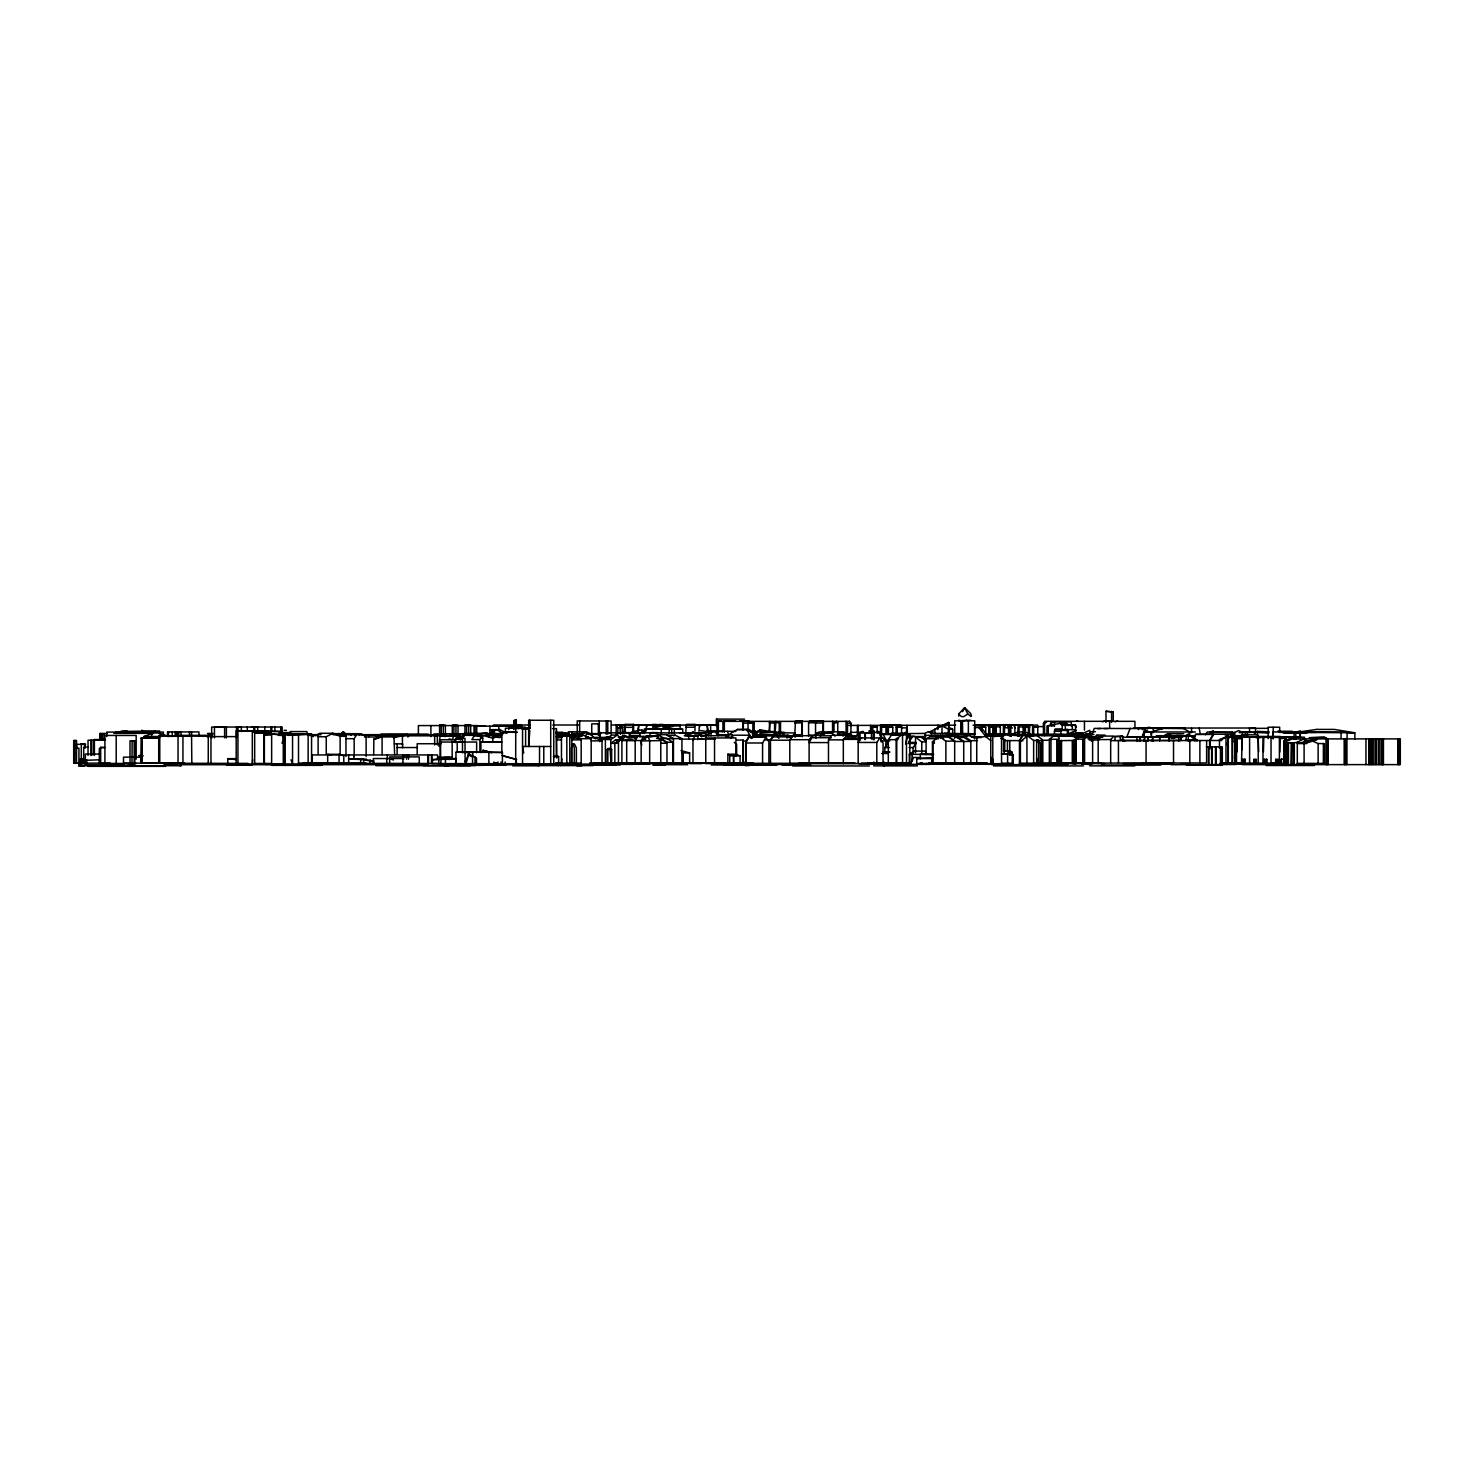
<?xml version="1.0" encoding="UTF-8"?>
<svg xmlns="http://www.w3.org/2000/svg" width="1474" height="1474" viewBox="0 0 1474 1474"><rect width="100%" height="100%" fill="white"/><g stroke="black" fill="none" stroke-linecap="round" stroke-linejoin="round"><path stroke-width="1.5" d="M921.969 762.924L921.95 764.398L921.95 762.813M960.808 725.208L960.864 720.804L961.011 734.015M702.435 732.762L704.535 732.762M880.512 726.608L885.948 727.124L880.512 726.608L880.512 733.481M871.705 726.608L877.141 727.087L871.705 726.608L871.705 731.196M237.885 731.399L238.069 727.032M529.792 730.496L528.669 746.489L528.669 720.252L553.763 720.252L553.763 763.808M991.228 757.415L990.768 763.679L990.768 735.158M1036.977 758.557L1036.646 763.09L1036.646 739.985L1038.304 739.985L1040.404 743.154L1040.404 763.09M993.126 759.257L992.757 763.679L992.831 726.737L988.778 726.737L988.778 735.729M252.699 759.681L252.312 764.011L252.312 731.251L258.226 733.039L271.4 733.094L254.67 732.467L254.67 764.011M974.922 738.142L968.639 735.397L964.088 736.374L970.832 740.667L977.428 740.667M599.936 736.337L600.36 732.394M407.985 737.074L408.243 734.844L408.703 736.079M1285.512 742.067L1285.457 736.926L1300.252 737.387M562.036 758.963L561.465 763.145L561.465 735.821C574.012 734.384 596.859 737.516 568.245 735.305L566.827 735.692L566.827 763.145M873.253 739.727L874.156 733.149M891.659 726.995L892.747 727.235L887.311 726.995L887.311 733.794M1163.76 728.101L1151.452 731.97L1151.452 735.802L1150.899 732.154L1144.358 732.117L1143.806 735.802L1143.806 731.97L1147.583 730.072M1168.882 740.538L1169.287 737.921L1169.287 741.201M752.514 734.826L753.085 731.196L755.443 731.288L757.323 734.863M912.351 760.989L912.959 757.452L919.518 757.525M1076.517 734.66L1076.812 733.02L1082.413 733.002L1083.372 734.66M1173.12 737.921L1179.384 737.332M1139.328 741.201L1139.973 737.829L1139.973 741.201M1143.99 741.201L1144.635 737.829L1144.635 741.201M1152.097 741.09L1152.705 737.848L1152.705 741.201M1147.362 741.072L1147.97 737.829L1147.97 741.201M1159.227 740.501L1159.725 737.884L1159.725 741.201M947.911 733.776L948.814 729.354L941.997 725.927L941.997 732.799M452.831 738.621L453.421 735.802L457.714 735.544L459.059 739.708M905.589 744.02L906.492 739.653L909.827 734.715L891.733 734.678L888.306 739.653L888.306 763.698M634.833 737.755L635.22 735.968L638.924 735.968M1041.326 744.425L1042.358 740.261L1047.996 740.261M1173.12 738.363L1173.415 737.203L1178.85 736.503M1226.829 744.665L1228.321 739.856M1092.547 739.985L1093.321 738.437L1098.609 738.419L1098.185 739.985L1089.175 739.985M624.239 733.941L625.087 724.379L633.58 724.379L633.58 731.122M632.751 731.749L633.58 724.379M685.631 733.868L686.46 724.379L694.973 724.379L694.973 731.122M694.973 724.379L694.143 727.235L685.631 727.235M78.712 764.545L80.425 758.815L83.355 758.815L84.479 766.148L78.712 766.148L78.712 764.545L81.641 764.564L83.355 758.815M906.197 734.347L906.971 725.374L906.971 731.915M1054.444 731.233L1055.126 729.04L1061.649 729.04L1060.911 731.307L1054.444 731.233L1054.444 735.802M1248.699 736.963L1235.47 737.037M981.518 726.221L981.887 725.079L987.764 725.079L988.98 726.221M572.889 743.762L571.451 747.926L571.451 762.869L576.371 762.869L576.371 747.926L574.436 743.946L572.889 743.762L574.326 747.926L574.326 762.869M1090.465 738.64L1094.261 728.396L1145.519 728.598M288.959 735.508L290.433 731.583L306.85 731.583L307.826 735.268M465.121 761.505L468.898 753.969L476.507 757.986L476.507 763.661M1130.171 728.248L1126.781 737.24L1141.945 737.258L1145.335 728.248M718.87 734.365L715.609 731.62L712.79 731.62L705.567 735.747L728.58 735.747L727.695 731.417M1032.003 734.936L1021.242 734.844L1030.989 734.973M281.995 743.228L283.487 739.358L282.805 732.965L285.201 739.358L283.616 743.375M468.898 753.969L465.968 763.661M801.488 736.374L802.28 720.915L795.481 720.915L794.707 736.374M742.564 729.741L743.32 721.118L743.32 729.98M476.931 733.481L473.817 734.715L478.35 734.568L477.558 736.281M368.666 736.871L369.384 735.102M1142.847 735.802L1144.358 732.117M748.534 723.034L749.326 721.118L739.727 721.026M528.061 728.524L522.036 728.764L522.036 726.129L518.645 724.803L518.074 728.746M1241.882 749.842L1242.324 736.889L1228.321 737L1228.321 763.145M1286.728 737.037L1237.312 736.889L1236.944 752.053M1061.649 730.385L1067.176 729.427L1068.374 730.385L1060.911 730.385L1060.911 735.858M528.061 728.653L525.002 727.253L524.339 728.764M515.255 726.442L514.371 728.451L514.371 720.528L516.305 720.067L516.305 728.451M912.959 757.452L910.6 764.398M460.754 739.598L463.518 733.647L486.991 733.186L488.668 736.724M923.848 739.487L925.746 735.305L942.605 735.305M611.655 763.016L611.655 749.437L610.033 748.331L607.841 749.437L607.841 763.016M1299.515 738.05L1300.086 732.117L1294.098 733.131L1294.098 737.534M680.14 729.262L680.14 724.803L653.203 724.729L652.521 726.203L659.247 726.203L659.947 724.729L659.247 726M769.023 731.896L769.778 721.339L769.778 732.357M258.447 726.811L251.335 727.032M1089.102 735.305L1090.815 731.712L1095.385 731.712M1256.272 737.921L1257.746 734.844L1241.421 734.844L1241.956 738.529M775.103 734.126L775.877 721.339M822.381 734.218L823.432 720.897L809.723 720.915L808.581 722.757L808.581 736.281M908.721 742.454L911.632 736.539L925.672 736.539M730.993 738.492L732.652 735.213L749.308 735.213L751.132 738.437M962.596 711.629L964.678 707.667L967.81 714.024L970.887 716.327A4.293 1.142 50.6 0 0 971.403 716.253L970.758 713.619L964.678 707.667L958.653 714.024L958.763 716.106M742.712 763.329L743.136 740.059L736.65 740.059M746.194 763.329L746.194 741.238L749.308 735.213M749.124 763.219L750.671 763.127M1192.89 739.045L1195.875 734.347L1231.453 734.163L1233.867 737.553M1242.674 763.145L1242.674 759.331L1245.033 759.331L1242.987 763.145L1242.987 759.331M912.332 754.375L914.101 751.095L925.193 751.077L926.556 754.375L909.329 754.375L909.329 764.398M1213.802 734.347L1209.914 740.593L1209.914 748.995M454.6 741.33L456.387 738.106M1229.353 737.958L1231.453 734.163M1213.084 734.163L1209.583 740.501L1209.583 747.373M665.99 726L666.672 724.766L665.99 726.203L672.715 726.203L673.397 724.766L672.715 725.927L679.44 725.927L680.14 724.803M913.106 753.822L913.106 747.558L916.109 743.486L908.113 743.486M1295.075 733.131L1295.646 732.117M815.546 736.447L815.546 722.757L816.596 720.915L815.546 723.015L822.381 723.015M1050.262 724.195L1051.588 721.855L1071.303 721.799L1071.303 726.258M644.801 739.045L646.533 736.06L657.22 736.097M757.802 736.263L746.47 729.427L737.369 729.538L749.455 729.612L754.78 734.328M762.574 763.292L762.574 742.988L765.946 737.24L768.894 741.883L768.894 763.292L727.069 763.329M1291.721 736.926L1280.243 737.037L1279.856 752.053M884.824 751.722L884.824 747.539L887.459 743.08M745.66 763.292L745.66 742.988L749.087 737.24L765.946 737.24M1019.455 764.656L1019.455 740.593L1022.532 735.618L1039.907 735.618M1075.836 734.66L1076.812 733.02M482.348 735.581L474.296 735.581L471.883 739.598L479.879 739.635L482.698 735.673L482.698 741.754L480.911 742.067L480.911 752.624M655.248 736.429L654.511 736.429M1115.044 721.799L1117.697 720.878M354.165 756.475L354.165 738.732L356.929 734.199L361.812 734.181L366.123 736.466L366.123 756.475M1011.035 736.503C1011.238 730.422 1035.098 730.404 1025.757 736.429M1264.121 763.163L1264.121 759.35L1266.792 759.35L1264.434 763.163L1264.434 759.35M1205.4 734.789L1207.132 732.007L1232.264 732.246L1234.788 736.152L1232.927 736.171L1232.264 732.246M770.478 764.416L770.478 739.911L773.776 735.637L753.84 735.544L752.035 738.382M635.183 763.016L635.183 740.538L637.837 736.355L643.843 736.355L645.667 739.414M641.153 762.979L641.153 740.574L643.843 736.355M954.36 738.529L956.534 735.25L958.561 737.995M1001.491 738.345L1004.752 740.593L1019.455 740.593L1022.569 735.931L1005.747 734.844L998.211 736.097M876.809 763.679L876.809 742.454L879.941 737.921L883.055 743.043L883.055 763.679M861.35 737.921L858.163 742.454L876.809 742.454M1102.441 721.781L1104.837 720.989M731.638 720.804L724.342 720.712L722.923 722.684L722.923 731.657M854.441 736.613L859.968 733.499L859.968 739.985M908.721 742.085L911.982 737.571L907.984 737.571M828.48 763.624L828.48 739.856L831.815 735.231L846.795 735.231L848.987 739.027M1043.445 723.255L1046.429 722.057L1043.445 723.255L1043.445 734.255M792.238 736.853L795.131 732.947L773.187 732.707M846.795 735.231L843.331 739.893L828.48 739.856M458.432 736.889L460.717 733.812M1076.481 721.357L1077.623 720.583M1195.009 740.243L1193.995 740.538L1196.98 740.74M910.95 763.587L789.806 763.624L789.806 739.708L792.883 735.692L812.174 735.692L809.115 739.69L809.115 763.624M1258.667 751.666L1258.206 737.866L1263.826 736.816L1263.439 751.666M565.776 736.189L562.239 732.302L558.628 736.853L558.628 734.236L556.03 733.278M1028.686 725.613L1030.473 725.613L1026.641 725.171M896.137 763.698L896.137 739.119L902.549 734.31L906.492 734.328L906.492 763.698M721.523 721.007L718.391 721.007L716.935 722.721L716.99 731.767M151.527 735.305L153.665 732.928L158.86 732.947L168.644 736.503L168.497 731.933M1291.169 764.932L1291.5 742.914L1288.442 742.749L1286.047 742.896L1286.047 764.932M847.863 735.526L850.83 732.338L863.967 732.338M1110.677 762.998L1110.677 739.561L1113.92 736.079L1101.483 736.079L1098.185 739.561L1098.185 763.643M460.459 739.893L464.771 735.323L478.35 735.323M618.454 763.035L618.454 740.059L622.544 735.931L635.497 737.737M618.454 740.059L621.899 739.837L625.805 735.931M967.81 714.024L964.014 716.475A4.182 3.188 -22.2 0 1 961.343 716.493L958.653 714.024M104.525 747.355L100.674 747.355L99.311 748.681L99.311 763.108M1056.987 763.735L1056.987 740.667L1059.732 740.482L1059.732 763.735M518.645 724.803L517.153 726.129L522.036 726.129M1056.987 740.667L1058.774 739.211L1049.341 739.358L1049.341 763.735M742.564 723.034L752.882 723.255L754.172 722.113L754.172 731.27M1059.53 763.735L1059.732 740.482M607.067 763.016L607.067 749.437L608.338 748.35M344.087 732.099L341.176 734.568L346.114 733.849L342.797 732.099L340.033 734.457M578.195 736.521L582.47 732.891L588.495 732.891L595.607 738.935M585.104 735.784L588.495 732.891M1166.616 728.285L1169.195 728.285M932.434 763.495L932.434 741.827L939.085 736.318L956.976 736.484L963.72 741.533L954.673 741.459L948.022 736.484M932.968 763.495L932.968 743.08L934.35 741.938L932.434 741.827M1060.911 730.385L1062.054 729.446M1072.28 763.735L1072.28 740.593L1074.38 740.151L1074.38 763.735M1049.341 739.358L1053.339 736.263L1088.586 736.263L1092.621 741.182L1092.621 763.735M1026.917 736.41L1020.395 741.44L1020.395 763.163M1059.53 740.648L1072.427 740.464M1083.169 763.735L1083.169 739.303L1088.586 736.263M1093.671 737.626L1097.043 735.102L1105.113 735.102M1074.012 763.735L1074.012 740.169L1076.094 739.137L1083.353 739.174L1083.353 763.735M1254.411 733.61L1257.469 731.417L1269.243 731.823M610.236 736.816L599.715 739.395L605.39 739.451L611.655 735.084L617.145 735.084L621.641 738.566M605.39 763.035L605.39 739.451L610.826 739.598L617.145 735.084M615.432 740.04L610.826 743.301L614.861 743.375L619.596 740.04L615.432 740.04L619.117 740.777M797.913 736.281L799.977 734.826L800.972 736.097L795.131 736.079L794.099 734.826L791.833 736.337M996.59 736.429L999.998 734.052L1007.461 733.923L1010.943 736.374M909.329 754.375L914.101 751.095M641.687 745.347L641.153 740.943L648.007 736.337L658.675 736.263M1286.047 742.896L1285.752 741.662L1292.035 738.99L1303.495 738.99L1308.967 741.662M1308.765 738.327L1325.937 738.013M1188.799 733.794L1185.317 735.913L1194.161 735.894M756.273 732.099L760.529 729.777L756.973 731.915M1018.037 736.466L1021.408 734.439M729.575 734.126L737.461 729.39M614.861 763.035L614.861 743.154L619.633 740.464M1221.78 739.469L1227.953 736.005L1227.953 763.403M1219.477 748.295L1219.477 739.653L1227.953 736.005M457.106 739.377L464.292 735.397M907.523 731.601L903.654 733.628L924.99 733.407L928.307 731.601L931.918 733.573L930.868 733.573M556.14 736.595L558.793 735.581L561.686 736.595M570.88 737.258L574.27 735.434L584.165 735.434L591.185 738.714L591.185 764.748M1291.169 743.283L1297.304 742.251L1303.495 738.99M897.242 734.973L902.217 733.241M930.61 733.37L970.353 733.665M318.126 736.742L326.251 736.724L332.903 733.278L340.125 736.355L340.125 754.338M315.547 735.471L319.803 733.278L332.903 733.278M944.318 733.168L957.289 734.089L954.065 735.784L931.347 735.784M898.661 738.75L896.137 739.119M705.954 734.734L706.341 735.747L706.341 731.454L710.007 731.049L735.913 731.417M721.118 731.417L722.665 731.528L721.836 731.049M948.814 733.776L948.814 722.5L928.749 732.302L933.208 731.749M934.903 733.591L934.903 729.151L948.814 722.5M926.096 754.577L926.096 738.732L929.726 736.945L950.196 736.945M1213.434 730.607L1209.73 732.412L1234.807 732.412L1238.602 730.588L1242.398 732.412L1242.398 735.692L1245.493 735.858L1232.927 736.171M1122.948 740.611L1125.049 740.796L1123.133 740.482M816.043 738.106C813.445 728.359 827.798 733.075 832.718 732.044M1188.099 740.943L1194.419 739.966M1121.567 739.966L1120.295 740.574L1120.295 736.503L1122.451 736.208L1122.451 740.796L1121.567 739.966L1124.201 739.966M263.957 764.011L263.957 734.789L271.474 734.9M560.673 765.596L564.229 763.956M933.668 753.951L920.347 754.209L920.347 758.815M859.342 739.727L859.342 732.965L863.064 731.27M1026.641 725.613L1028.428 725.613M874.156 732.965L877.896 731.27L881.212 733.149L881.212 741.956M263.957 734.789L273.077 734.052L282.253 735.342L283.524 738.953L283.524 764.011L283.487 739.358M1306.719 743.578L1297.304 743.578C1300.473 742.749 1335.499 734.734 1304.103 743.578L1304.103 763.385M920.347 754.209L933.539 754.817M1164.939 734.955L1167.813 733.702L1183.751 733.702M573.036 735.931L576.592 734.384L582.47 734.384L578.913 735.931M1221.043 739.487L1219.477 739.653M843.331 763.679L843.331 739.377L858.163 739.377L861.608 737.958M843.331 739.377L846.795 737.958L879.941 737.921M970.758 720.252L966.244 720.233M559.549 736.097L562.847 734.807L577.734 735.931M605.39 739.451L608.78 738.142M1179.476 728.082L1182.553 727.898M486.788 735.655L489.073 734.807L499.262 737.7M143.936 737.737L143.936 736.503L153.665 732.928M1284.02 764.232L1284.02 741.109L1285.144 741.109M1285.752 740.482L1292.477 738.106L1296.143 739.285L1292.237 738.106L1284.02 741.109M553.34 756.531L558.609 756.475L558.609 763.808L432.49 763.569L432.49 759.7L440.173 758.502L440.173 742.048L456.332 742.048M651.471 736.889L658.03 734.66L666.653 734.66L673.452 738.75L664.59 738.585L658.03 734.66M974.572 738.824L974.572 727.401L981.205 727.419L986.548 734.421L984.098 734.365L978.754 727.419M501.823 753.122L501.823 733.168L505.306 732.025L516.766 732.449M812.635 736.134L817.941 734.439M701.274 736.558C714.024 733.831 696.023 736.042 701.993 736.558M965.507 736.355L968.639 735.397M1284.812 741.735L1284.812 737.424L1285.954 737.074L1285.752 764.932L1311.086 764.932M248.129 763.403L140.878 763.219L141.559 737.903L141.873 763.219L141.873 737.903M1285.144 740.685L1284.186 740.961L1284.186 764.232M673.434 735.747L675.258 735.213L681.928 738.658L681.928 762.924L589.655 762.961M651.176 728.875L662.71 725.558L673.986 728.893L680.804 729.04M297.306 734.863L281.423 734.697L287.78 733.352L278.752 733.352M140.878 738.087L159.432 737.737M378.063 738.069L373.677 739.266L382.098 736.982L382.098 754.614M788.756 735.25L782.657 735.25M1296.309 731.988L1300.455 730.901M491.579 734.126L491.579 729.648L489.958 730.054L500.441 729.648L500.441 734.918M641.577 730.293L645.115 731.012L640.269 729.999L631.48 732.081M571.433 738.824L575.357 737.866L581.18 739.856L571.93 739.856M1030.197 734.439L1025.185 735.673L1030.473 735.655L1030.197 734.439L1033.606 736.189M786.692 737.829L790.488 736.908M513.836 729.63L513.836 720.51L516.305 720.067M393.595 737.737L404.539 735.286M402.42 735.784L407.819 734.549L406.769 735.286L439.326 734.955M166.765 736.355L178.667 736.208M976.728 763.679L976.728 737.516L993.052 735.729M820.484 736.208L820.484 734.126L830.931 731.786L843.994 731.786L846.813 734.734M987.175 763.44L916.736 763.477L916.736 758.539L933.097 757.728M1145.077 732.652C1141.281 725.466 1157.127 725.742 1152.742 732.781M1181.171 736.41L1171.019 738.087L1173.746 738.087M647.602 736.023L644.801 736.576L648.578 736.576M173.306 736.023L180.583 736.189M1048.254 734.66L1048.254 725.687L1060.23 723.329L1066.568 723.329L1068.65 725.097M1060.856 724.453L1066.568 723.329M1239.505 763.385L1243.89 762.629M440.947 763.569L440.947 759.221L455.963 758.52M692.393 731.896L693.609 731.694M1180.692 740.556L1180.692 736.447L1188.265 736.097L1188.265 740.574M1180.692 736.447L1188.265 736.097M438.81 763.569L438.81 757.286L449.846 757.12L451.376 758.594L448.833 759.423L455.521 758.778M619.78 737.755L621.328 737.516M635.497 740.501L628.919 739.266L621.899 740.556L635.183 740.703M773.832 732.228L750.653 731.823M1114.97 740.611L1114.97 736.503L1122.727 736.171L1122.727 740.648M865.054 732.928L873.29 732.412L865.054 732.928L865.054 739.561M123.669 765.725L134.963 764.122M501.823 733.168L503.703 732.91M1191.637 737.203L1195.285 736.724M110.31 763.108L80.554 763.182L80.554 760.492L99.864 759.773M1086.08 735.637L1090.391 735.563L1091.976 738.327M1089.857 735.637L1068.779 735.618M384.769 735.784L395.106 734.623M311.567 764.011L311.567 734.236L299.48 734.807M1243.54 732.486L1246.93 732.117M1248.091 732.173L1244.719 732.173M788.774 735.95L800.4 735.176L787.3 736.097L782.657 734.992L785.329 736.355M1239.431 732.615L1247.465 731.804L1247.465 736.558M1239.431 732.412L1247.465 731.804M1286.268 732.891L1291.003 732.762L1289.787 732.891M470.703 734.015L470.703 725.116L467.018 725.245L468.658 725.116L468.658 734.015M469.064 725.245L470.703 725.116M722.665 731.528L708.681 731.657M1297.065 732.891L1305.909 732.375M464.955 734.089L464.955 725.226L466.595 725.097L466.595 733.997M467.018 725.226L468.658 725.097L464.955 725.226M500.534 737.35L501.142 732.67L506.522 732.67M964.014 720.51L963.443 720.546A6.78 1.621 -6.6 0 1 961.711 720.694L961.343 720.602A6.78 1.566 -6.2 0 1 959.961 720.583M693.793 735.673L701.274 735.084M701.993 735.084C664.277 738.935 699.763 729.483 693.314 740.261M697.736 739.635L697.994 735.323M1299.11 732.209L1284.278 732.891L1306.922 733.02M634.446 725.153L635.828 725.061M637.781 725.153L639.163 725.061M641.116 725.153L642.498 725.061M644.451 725.153L645.833 725.061M455.963 763.624L455.963 752.256L472.822 751.795L472.822 756.936M311.567 734.236L286.675 734.494L296.403 734.494M297.306 734.439L308.14 733.757L308.14 764.011M472.822 751.795L455.963 752.256M457.714 735.544L440.155 735.802L438.865 746.231M481.961 733.462L486.991 733.186M1158.343 728.911L1162.323 728.69M439.602 734.107L439.602 725.208L443.287 725.134L443.287 734.07M750.413 763.071L744.61 763.44L744.61 762.205M1160.646 735.692L1156.206 735.894L1181.558 735.581M641.153 740.943L660.776 740.574L660.776 763.053M1295.628 737.332L1299.515 737.24M1097.706 728.653L1100.931 728.543M996.313 734.273L991.947 734.421L994.839 736.76M463.352 751.795L472.822 752.182M698.308 739.064L702.766 738.953M760.529 731.823L773.832 731.491M790.009 736.152L792.809 736.079M1158.601 728.451L1162.986 728.34M915.538 752.827L915.538 737.147L921.766 741.938L925.506 741.846M958.763 720.602L958.929 720.344M948.924 729.354L952.683 729.262L952.683 735.047M891.125 734.807L895.639 734.715M939.085 736.318L945.884 741.201L954.673 741.017L954.673 763.624M1041.602 763.09L1042.358 739.616L1042.358 763.09M451.302 759.423L450.344 757.544M236.78 731.399L236.78 726.958L237.664 731.325M578.416 734.439L582.027 734.402M591.185 740.906L602.037 740.759L602.037 763.698M1060.23 723.329L1062.201 725.263L1068.65 725.374M500.441 729.648L491.763 729.648M382.245 736.982L393.945 736.889M393.982 736.889L394.627 754.577M847.532 736.06L859.287 736.023M502.523 755.83L516.766 759.552L501.823 755.333M290.175 732.744L286.196 732.707M359.601 735.065L357.445 733.72L362.991 734.936M992.757 735.286L1001.546 735.213L1004.236 740.611L1004.236 753.196M1042.708 763.09L1042.708 740.593L1033.642 740.445L1026.917 735.452L1026.917 763.163M727.861 763.329L727.861 754.209L729.722 755.683L740.077 755.922L740.077 763.329M588.587 734.365L599.494 734.292L599.936 737.405M891.328 733.702L882.871 733.96L886.703 740.943L886.445 747.281M1299.607 733.131L1295.83 733.149L1295.83 737.59M681.928 752.882L689.629 752.919L689.629 762.85M480.321 725.945L481.519 725.945M1251.113 728.377L1267.843 728.322M643.751 732.707L621.531 732.707L627.353 732.596M437.575 733.997L433.761 733.997L436.562 736.374M816.043 733.573L824.648 733.555M443.692 736.189L456 736.152M1028.778 736.189L1032.924 736.171L1029.442 734.347M976.728 737.516L981.389 737.497M1284.812 737.424L1297.728 737.332M1262.978 763.163L1262.978 737L1258.206 737.018L1258.206 763.163M1091.368 741.182L1092.621 741.182M884.824 747.539L889.264 747.521M1105.979 722.463L1105.979 711.279L1113.239 711.96L1113.239 720.786M1279.414 731.27L1292.145 731.251M349.025 734.181L344.105 734.199L356.929 734.199M938.238 735.618L940.891 737.977L938.238 735.618L934.553 735.618L937.74 738.437M632.733 736.484L635.939 736.484M1026.917 735.452L1036.683 735.434L1042.358 739.616M926.096 738.732L938.735 738.714M1003.223 739.69L1004.752 739.69L1004.752 751.519M1098.185 739.561L1110.677 739.561M1003.407 750.856L1009.874 750.856L1012.269 752.311L1012.269 764.158L985.387 764.324M1013.228 754.596L1001.546 753.896L1013.228 754.596L1013.228 763.256L1001.546 763.256M934.111 763.09L935.142 763.09M1064.007 762.998L1065.223 762.998M1113.239 711.96L1105.979 711.279M744.628 719.146L716.327 719.091L716.327 725.945M723.402 720.86L726.258 720.86M728.801 720.952L732.56 721.044M733.683 720.97L735.655 720.97M1106.9 721.136L1111.193 721.136M718.354 721.357L849.503 721.376M754.172 722.113L748.037 723.255L748.037 729.925M774.587 733.776L774.587 722.463L775.877 722.463M769.023 722.96L775.103 722.96M780.52 733.96L780.52 722.721L779.23 722.721L779.23 733.96M794.707 722.942L801.488 722.942M808.581 722.757L815.546 722.757M832.552 732.283L832.552 721.191L833.989 722.776L837.766 722.776L837.766 731.786M846.076 734.494L846.076 721.191L847.513 723.31L850.959 723.31L850.959 734.421M599.255 723.863L591.737 723.863L591.737 735.323M652.3 724.471L656.52 724.471M658.915 724.471L663.134 724.471M1003.37 724.692L1007.442 724.692L1008.603 727.861L1006.005 727.861L1003.37 724.692L1003.37 735.839M443.287 725.134L441.223 725.134L441.223 734.034M493.403 725.005L530.124 725.005M552.787 725.005L578.766 725.005M611.655 725.005L716.99 725.134M880.604 725.097L886.482 725.097M886.851 724.968L900.264 724.913M976.028 725.097L981.058 725.097M989.441 725.153L994.471 725.153M995.779 725.097L1037.751 725.097L1037.751 733.96M439.602 725.208L445.332 725.153L445.424 734.955L446.604 734.955M616.187 725.171L619.688 725.171L621.42 727.732L617.846 727.603L616.187 725.171L616.187 733.96M626.082 725.134L620.72 725.134L620.72 734.089M632.696 725.134L676.934 725.134M693.683 725.208L717.285 725.208M848.877 725.429L955.613 725.171M973.061 725.19L1032.537 725.171M477.779 725.577L418.395 725.577L418.395 734.421M495.559 725.724L517.871 726.424L495.559 725.927M474.038 732.32L474.038 725.761L485.591 726.166M492.795 725.927L505.011 725.724M941.997 725.927L945.976 725.927M1048.254 725.982L1046.964 725.982L1046.964 734.66M1054.444 725.705L1048.254 725.687M476.728 726.166L498.783 726.166L498.783 730.072M1024.301 726.369L1029.534 727.161L1024.301 726.369L1024.301 733.168M1032.555 726.645L1037.77 727.253L1032.555 726.645L1032.555 735.655M1037.106 726.59L1044.071 726.59M222.85 727.014L215.72 727.014M896.118 726.958L901.554 727.106L896.118 726.958L896.118 733.757M1000.367 726.811L995.134 726.811L995.134 735.766M1023.177 726.922L1017.944 726.922L1017.944 733.61M520.838 727.253L525.002 727.253M624.239 727.345L632.751 727.345M901.738 727.861L906.197 727.861M1133.34 728.064L1255.553 728.009L1255.553 732.596M530.087 728.211L505.416 728.211L505.416 732.338L517.374 732.136M1156.353 728.23L1185.372 728.432L1145.077 728.267M529.682 728.653L510.575 728.211M552.51 728.653L556.49 728.653L556.49 755.793M1103.952 728.58L1107.969 728.58M1055.126 729.648L1074.841 729.648L1074.841 730.791M284.113 730.349L286.343 730.349M700.15 730.551L708.976 731.878M556.343 730.791L556.638 758.023M159.671 730.975L121.752 731.417M498.783 731.086L501.363 730.459L506.982 733.223M120.61 731.417L127.022 730.975M280.134 733.352L280.134 731.491L237.94 730.662L237.94 764.011L315.62 763.993M706.341 731.454L711.039 731.657L711.039 735.747M587.131 731.823L568.356 731.823L568.356 735.968M1143.806 731.97L1195.359 731.97M1239.431 732.173L1268.248 732.173M555.938 732.302L562.239 732.302M651.563 732.467L657.625 732.67L651.563 732.854M773.997 732.246L784.039 732.523M1241.274 732.357L1267.014 732.375L1265.705 732.375M1279.137 732.375L1316.319 732.375M280.134 732.615L288.278 732.615M605.74 732.818L610.899 732.818M620.499 732.707L643.898 732.707M679.367 732.762L707.023 732.762M773.85 732.523L785.163 732.523M1200.039 732.781L1199.173 728.156M556.969 733.02L566.09 733.02M600.766 732.818L706.433 732.91M859.342 732.965L869.936 732.965M876.975 733.149L881.212 733.149M213.601 733.573L207.576 733.573L210.119 733.628L209.05 734.089M556.269 733.278L569.314 733.278M821.497 733.297L832.184 733.297M907.265 733.168L890.922 733.426L899.453 733.665M1300.934 733.186L1284.609 733.186L1278.124 730.901M106.939 733.499L99.808 733.499L99.808 740.224M331.668 733.591L358.643 733.72M463.518 733.647L474.241 733.647M484.909 733.518L502.837 733.555M572.059 733.518L583.686 733.683M587.923 733.518L600.802 733.683M968.934 733.665L957.05 733.72L975.364 733.978M339.554 733.849L361.277 733.849M441.168 733.812L471.312 733.776M486.402 734.034L501.989 733.96M986.106 733.96L999.077 733.96M1002.044 733.905L1003.333 733.905M1091.958 733.923L1085.748 733.923L1093.966 734.494M303.81 734.236L264.362 734.31L264.362 764.011M381.011 734.089L428.179 734.089M445.424 734.273L437.336 734.273L437.336 744.978M449.533 734.255L459.722 734.255M824.445 734.144L820.484 734.126M948.722 734.126L974.148 734.126M993.55 734.31L1012.988 734.31M1027.802 734.31L1083.482 734.31M307.108 734.697L321.111 734.678M333.327 734.789L407.819 734.549M452.702 734.365L456.995 734.365M466.097 734.402L471.698 734.402M502.597 734.623L487.968 734.734M568.89 734.586L562.515 734.678L569.48 734.678M879.775 734.494L901.185 734.457M1016.194 734.365L1024.891 734.365M1044.182 734.605L1063.178 734.605M1195.322 734.402L1213.249 734.402M1224.581 734.642L1230.808 734.642L1240.334 737.737M794.099 734.826L799.977 734.826M899.361 734.678L903.912 734.678M956.479 734.678L974.517 734.678M1008.234 734.863L1017.41 734.863M1031.689 734.844L1045.121 734.844M1054.905 734.697L1064.173 734.697M1081.603 734.881L1086.301 734.881M365.423 735.065L387.809 735.102L394.627 736.871M471.054 734.992L481.316 734.992M484.08 735.268L500.534 735.268M675.258 735.213L666.985 735.213L673.452 738.566L681.928 738.658M694.512 735.194L696.207 735.194M752.938 735.029L777.019 735.029L778.898 738.345M809.668 735.139L817.775 735.139M942.623 735.25L956.534 735.25M985.94 735.121L1000.496 735.121M1009.156 735.25L1013.357 735.25M1039.944 735.231L1057.042 735.231L1059.345 738.271M1062.091 734.992L1079.023 735.01L1084.219 738.013M181.339 735.342L212.403 735.342M278.42 735.342L282.253 735.342M309.724 735.563L318.126 735.563L318.126 754.338M437.796 735.286L402.42 735.286L402.42 744.978M486.18 735.452L498.949 735.526M629.509 735.471L640.029 735.471M753.84 735.544L773.242 735.544M837.269 735.323L849.116 735.323L855.878 738.99L852.967 739.229M1058.866 735.342L1076.61 735.342L1078.378 738.456M1078.507 735.342L1085.785 735.434L1084.459 734.881M375.962 735.784L453.421 735.802M561.465 735.821L564.579 735.821M692.283 735.821L698.197 735.821M780.704 735.655L782.657 735.655M818.954 735.784L830.212 735.784M1041.123 735.766L1058.885 735.766M1176.492 735.581L1192.079 735.729L1197.496 740.593M158.713 763.219L158.713 735.876L208.258 736.152L208.258 763.219M444.171 736.097L448.225 736.097M570.714 735.95L578.361 735.95M849.356 736.023C862.087 737.59 840.033 731.159 837.564 733.518L843.441 735.913M929.891 736.097L958.413 735.987M985.94 736.152L999.077 736.152M162.048 736.208L166.58 736.208L163.374 735.821M178.041 736.245L191.823 736.245M339.904 736.281L345.966 736.281L345.966 756.457M455.061 736.208L462.541 736.208M493.919 736.189L493.956 738.216M687.971 732.596L688.376 736.263L689.113 732.854M958.026 736.392L965.986 736.392M1257.488 736.447L1280.39 736.447M143.936 736.503L159.726 736.503M206.636 736.613L235.232 736.613M1089.82 736.724L1096.324 736.724M1114.97 736.503L1120.295 736.503M1259.736 737.055L1264.489 737.055M364.447 736.982L382.098 736.982M588.623 737.018L586.191 737.424M921.324 737.037L925.875 740.74L921.324 737.037L925.764 739.395M971.477 736.797L979.197 736.797L976.617 738.124M501.51 737.129L492.795 737.129L492.795 741.754M562.313 737.129L557.798 738.013M594.059 737.387L611.839 737.387M618.361 737.387L623.502 737.387M626.69 737.387L631.701 737.387M641.964 737.129L647.786 737.129M725.595 737.166L733.462 737.166M915.538 737.147L921.324 737.147M1074.343 737.313L1102.718 737.313M1123.63 737.258L1182.535 737.203M570.954 737.424L574.971 737.424M627.813 737.516L636.473 737.516M831.336 737.7L811.99 737.7L809.115 742.564L828.48 742.583M1277.645 737.479L1255.111 737.276M159.726 737.737L141.559 737.737L141.559 763.219M586.136 737.737L595.128 737.737L602.037 740.759M656.556 738.437L660.628 738.437L666.967 743.246L660.776 743.246M1285.881 738.492L1279.395 738.492L1280.243 737.037M1241.513 738.75L1236.52 738.75L1237.312 736.889M1303.219 738.898L1400.3 738.898L1400.3 764.619L1242.177 764.619M679.643 739.1L715.314 739.1M1087.904 738.842L1093.008 738.842M105.502 739.543L94.041 739.543L94.041 754.909M96.289 739.782L105.244 739.782M456.111 739.782L440.597 739.782L440.597 759.092M789.806 739.708L809.115 739.69M888.306 739.653L897.482 739.653M557.025 739.911L561.465 739.911M101.485 740.224L88.035 740.224L88.035 755.462M1125.215 740.464L1144.1 740.464M1157.772 740.353L1152.557 740.538M1161.586 740.501L1180.361 740.372M1221.78 740.501L1110.677 740.611M881.102 740.943L889.78 740.943M482.698 741.754L501.51 741.735M963.72 741.44L970.832 741.44L963.867 737.461L956.737 737.461L963.72 741.44L963.72 763.624M452.168 741.791L462.486 742.104L452.168 741.791L452.168 759.294M463.076 742.048L476.636 742.048L476.636 752.809M480.911 742.067L501.823 742.067M618.454 743.172L614.861 743.154M745.66 742.988L762.574 742.988M1036.646 739.985L1038.709 743.154L1040.404 743.154M394.387 743.854L402.642 743.854L402.642 747.797M441.297 743.725L417.197 743.725L417.197 754.338M1311.123 740.445L1318.124 743.578L1324.389 743.578L1324.389 763.385L1297.304 763.385M85.068 744.057L80.757 744.057L85.603 744.904L85.068 744.057L85.068 748.276M81.291 760.768L81.291 744.388L76.445 744.296L76.98 748.534M550.705 746.489L522.551 746.489L523.694 752.993M1206.469 746.857L1222.314 746.857L1222.314 765.043L1186.349 765.043M88.219 747.115L83.686 747.115L83.686 760.842M397.114 747.539L417.51 747.539M100.674 747.668L104.986 747.668M74.99 748.166L78.933 748.166L78.933 763.182L73.7 763.182L73.7 740.464L76.519 740.464L76.519 763.182M607.067 749.437L611.655 749.437M463.352 752.459L472.822 752.459M502.413 763.624L502.413 752.459L463.352 752.164L488.391 752.237M1007.94 752.311L1012.269 752.311M881.71 753.49L888.306 753.49M100.103 754.062L85.363 754.062L85.363 764.822L124.516 764.822M327.67 763.477L327.67 754.301L339.057 754.301L343.792 755.886L343.792 763.477M727.861 754.209L735.913 754.209L740.077 755.922M142.996 755.554L138.74 755.554L142.757 756.383M142.407 757.157L123.521 757.157L123.521 763.163L184.692 763.2M443.895 757.452L452.481 757.452M402.992 758.539L373.364 758.539L373.364 763.661M916.736 758.539L931.697 758.539L931.697 763.477M227.77 763.329L227.77 758.649L236.19 758.649M366.418 759.11L348.675 759.092L363.12 759.534L361.038 758.576L360.356 763.55M1284.02 759.184L1281.09 759.184L1281.09 764.232L1285.752 764.232M373.677 760.916L363.636 759.994L373.677 760.916L373.677 763.679M432.49 759.7L439.178 759.7M315.86 762.832L319.876 762.832M556.085 762.887L560.009 762.887M593.746 762.832L613.847 762.869M615.119 762.795L724.784 762.869M741.256 762.85L753.196 762.906M799.148 762.85L821.46 762.85M868.37 762.887L894.147 762.887M928.675 762.795L933.208 762.795M956.479 762.887L984.006 762.887M1068.281 762.832L1095.643 762.832M1160.167 762.869L1171.996 762.887M1237.423 762.887L1243.485 762.887M298.43 763.145L366.123 763.145M555.643 763.145L581.18 763.145M684.986 763.163L698.197 763.2M753.251 763.163L705.751 763.145L705.751 737.958L735.913 737.958L735.913 756.273M809.392 763.035L854.423 763.035M861.277 763.163L911.135 763.2M928.823 763.09L987.267 762.942M1019.455 763.163L1206.616 762.942L1206.616 740.556M1220.454 763.09L1277.645 763.163M136.179 763.458L100.674 763.458L100.674 747.355M254.67 763.44L271.4 763.44M302.446 763.366L437.594 763.495M599.936 763.366L637.597 763.366M659.081 763.237L712.955 763.256M718.354 763.219L724.6 763.219M770.478 763.311L827.725 763.311M828.48 763.329L855.878 763.329M868.039 763.219L902.328 763.385M903.654 763.366L908.518 763.366M1053.247 763.329L1101.668 763.256M1141.797 763.458L1172.051 763.458M1220.232 763.403L1244.277 763.219M1286.728 763.366L1271.03 763.366L1271.03 737M315.639 763.753L419.279 763.661L419.279 756.899L389.633 756.899L389.633 763.661M590.853 763.698L673.452 763.716L673.452 738.566M689.611 763.606L701.827 763.606M705.567 763.569L739.377 763.569M926.096 763.624L1009.874 763.679M1042.763 763.55L1104.579 763.643M1123.17 763.606L1154.492 763.606M1156.206 763.514L1171.093 763.514M1181.171 763.716L1188.099 763.716M1230.974 763.698L1243.54 763.698M621.015 763.827L649.702 763.827M859.342 763.845L884.253 763.845M928.767 764.029L987.525 763.864M1081.603 764.122L1090.797 764.122M1132.456 763.901L1139.255 763.901M1237.386 763.827L1243.706 763.827M179.975 764.251L213.325 764.251M265.338 764.38L285.182 764.38M438.865 764.287L459.741 764.287M557.743 764.38L595.607 764.38M606.919 764.361L632.53 764.361M751.132 764.416L776.853 764.416M867.504 764.158L929.726 764.398M1034.508 764.287L1058.498 764.287M1087.407 764.416L1090.815 764.416M1133.322 764.416L1171.24 764.195M163.946 764.472L172.753 764.472M181.339 764.73L428.05 764.656M472.122 764.693L506.374 764.693M559.254 764.545L594.317 764.453M654.069 764.638L687.713 764.73M765.688 764.509L790.488 764.509M883.976 764.509L909.753 764.509M991.67 764.656L1068.024 764.509M1171.019 764.693L1236.115 764.509M226.333 764.803L252.386 764.803M457.695 764.785L556.638 764.84M560.673 764.766L564.966 764.766M584.588 764.914L589.6 764.914M595.699 764.895L620.296 764.895M711.242 764.969L761.837 764.969M1031.1 764.766L1041.27 764.766M1101.391 764.969L1160.757 765.043M271.953 765.356L322.253 765.356M456.793 765.338L483.804 765.338M543.832 765.19L577.697 765.19M579.816 765.19L616.058 765.19M652.835 765.08L665.161 765.08M723.734 765.117L776.743 765.282M782.178 765.08L810.7 765.08M1011.772 765.246L1044.292 765.246M423.37 765.596L475.807 765.559M538.323 765.596L593.174 765.596M744.904 765.577L749.234 765.577M1266.203 765.485L1314.513 765.485M83.797 765.706L88.827 765.706M106.754 765.725L181.302 765.725M375.962 765.669L470.519 765.669M512.657 765.817L539.079 765.817M576.868 765.798L581.825 765.798M792.588 765.946L869.476 765.946M917.454 765.89L873.842 765.872L873.842 761.929M993.55 765.909L1083.482 765.909M1089.71 765.872L1134.777 765.872M444.595 766.038L448.557 766.038M88.035 766.333L165.42 766.333M452.297 725.577L454.324 725.577M974.572 727.401L981.205 727.419M655.451 728.782L646.22 728.782L669.933 728.948L662.655 726.94M755.886 734.586L757.525 734.586L755.407 733.536M846.279 734.623L850.83 734.623M728.119 734.771L716.898 734.752L715.609 731.62M1232.927 735.673L1242.398 735.692M754.135 735.581L759.092 735.747M1078.618 736.152L1089.71 736.152M482.698 735.673L474.296 735.581M1019.455 740.759L1022.882 740.759M882.705 752.108L889.467 752.108M553.763 756.475L558.609 756.475M80.554 760.492L87.003 760.51M332.958 733.849L341.378 733.868L345.966 736.281M1143.492 736.724L1156.353 736.76M907.892 736.281L914.156 736.281M909.089 747.539L913.106 747.558M884.253 751.998L889.854 752.016M759.773 733.665L783.026 735.471M158.713 735.876L169.528 736.171M574.27 735.434L581.18 738.677L591.185 738.714M764.877 739.893L770.478 739.911M742.712 740.888L746.194 741.238M635.183 740.538L641.153 740.574M908.721 742.362L916.073 742.417M847.089 734.163L850.867 734.826M382.945 734.771L386.28 734.771M345.966 738.658L354.165 738.732M672.973 742.288L666.506 738.234L660.684 738.234L666.967 742.233L672.973 742.288L672.973 763.587M440.947 759.221L449.662 759.294L440.947 759.331L438.81 757.286M663.963 728.875L669.933 728.948M750.635 731.528L756.383 731.601M897.887 734.457L883.718 734.255L898.808 734.181M728.138 734.752L732.246 734.789M1142.608 728.488L1146.772 728.543M1143.142 737.332L1137.007 737.24L1136.915 741.201M1348.507 732.689L1354.846 732.799L1354.846 739.285M388.896 734.66L391.9 734.715M568.577 736.079L570.733 736.116M163.651 735.968L176.29 736.208M1197.496 740.317L1186.33 740.059M686.129 732.836L680.233 732.762M948.703 736.171L952.572 736.281M1069.792 725.042L1075.246 725.226L1076.296 727.124M1054.647 721.965L1051.588 721.855L1051.588 726.35M930.96 733.168L932.6 733.241M948.814 733.941L946.382 733.831M695.71 736.281L689.427 736.005L689.427 732.91M932.968 743.08L934.498 743.154M236.78 726.958L241.331 727.161L241.331 731.565M774.587 722.463L780.52 722.721M887.311 726.995L889.946 727.235M1148.504 740.261L1153.442 740.538M1267.732 732.854L1268.967 732.947L1255.056 732.283M695.857 733.002L699.616 733.37M280.134 731.491L236.19 730.736L236.19 763.329M557.743 736.595L557.743 735.194L561.686 735.913M227.77 758.649L235.785 759.589M988.778 726.737L993.992 727.253L992.831 726.737M474.038 725.761L476.765 726.019L476.728 733.075M254.67 732.467L257.526 732.928L252.312 731.251M760.123 729.777L770.552 731.712M622.544 735.931L631.941 737.7M981.647 726.903L985.756 727.198L980.523 726.479L981.647 726.903L981.647 731.38M1179.347 740.556L1178.021 740.556M452.278 739.635L449.036 738.898M170.081 762.869L180.805 765.725M681.006 750.579L689.629 752.919M1309.87 737.626L1324.131 736.871L1327.226 738.677M502.413 752.459L488.871 752.237L488.871 763.624M492.795 738.198L480.8 734.807L478.46 735.673L482.698 738.216M491.837 752.495L482.809 750.248L491.579 752.735M1249.602 737.018L1249.602 763.163M1242.195 737.203L1241.513 763.145M554.206 764.435L558.296 765.596M606.367 736.816L610.107 738.013M327.67 754.301L330.839 755.37M1000.735 738.29L1004.752 739.69M776.337 732.689L772.634 732.099L774.255 732.394M389.633 758.539L393.447 760.013M1076.26 730.404L1069.755 733.186L1083.372 733.204L1089.747 730.275L1090.078 734.789M1167.813 733.702L1170.78 734.955M1228.321 737L1304.472 737.203L1304.472 741.569M949.33 727.603L952.683 729.262M787.3 735.194L788.977 736.097M1182.037 727.714L1189.721 731.97L1189.721 735.25M1093.155 738.069L1088.236 735.121L1079.41 735.121L1084.311 738.05M141.762 730.164L143.807 731.472L155.525 731.712L154.512 731.049M619.688 726.092L621.42 727.198M1077.789 734.328L1080.921 736.466M1069.7 734.328L1073.017 736.595M999.998 734.052L1003.407 736.429M750.248 730.938L756.291 735.213M948.114 736.318L954.673 741.017M1097.043 735.102L1100.249 737.553M984.577 735.729L990.768 740.611M879.904 735.6L886.445 740.943M881.083 736.853L886.04 740.943L886.04 745.162M467.958 753.969L471.201 756.641M342.797 732.099L345.156 734.144M1041.602 739.635L1042.708 740.593M344.879 734.144L346.335 735.415M1009.708 735.894L1009.708 724.729L1012.325 728.138M734.255 742.325L736.65 744.61L736.65 755.02M940.486 735.286L943.618 738.419M656.649 736.337L660.776 740.574M830.931 731.786L835.113 736.208M836.311 721.191L837.766 722.776M158.86 732.947L161.993 736.503M610.033 748.331L611.01 763.016M881.212 739.966L881.949 740.943M849.503 721.191L850.959 723.31M746.47 729.427L751.132 737.166M1013.762 724.729L1014.923 728.138M1300.086 732.117L1300.547 737.571M1067.176 729.427L1067.6 734.771M520.598 724.839L521.151 726.129M987.764 725.079L988.206 726.221M648.007 736.337L649.666 740.593L649.666 762.979M291.004 759.773L292.552 764.011L292.552 734.181M1138.573 729.612L1137.891 727.732L1141.779 727.732L1142.497 729.704M444.632 735.544L445.037 736.724M981.887 725.079L982.274 726.221M1098.609 738.419L1099.033 739.985M646.902 726.571L646.496 725.024L646.073 731.067M290.433 731.583L291.391 735.176M515.679 759.552L516.766 763.808M699.8 726.885L699.395 724.95L698.989 731.362M1075.246 725.226L1075.615 727.124M1257.746 734.844L1258.464 738.548M1082.413 733.002L1082.745 734.66M755.443 731.288L756.383 736.632M1285.402 737.424L1286.139 741.735M629.509 736.337L629.103 732.744L630.264 736.337L630.264 732.818M1232.983 741.975L1232.54 737.755L1232.54 763.145M1234.493 756.788L1235.157 763.145L1235.157 737.755L1232.153 737.755L1232.153 763.145M635.22 735.968L635.497 738.658M158.713 738.087L159.174 754.08M1257.469 731.417L1257.488 733.333M962.006 734.015L961.84 720.804L961.84 734.015M961.509 734.015L961.343 720.804L961.343 734.015M1399.508 738.898L1399.508 764.619M1398.66 738.898L1398.66 764.619M1397.849 738.898L1397.849 764.619M1383.441 738.898L1383.441 764.619M1382.63 738.898L1382.63 764.619M1382.372 738.898L1382.372 764.619M1381.617 738.898L1381.617 764.619M1379.885 738.898L1379.885 764.619M1378.337 738.898L1378.337 764.619M1376.348 738.898L1376.348 764.619M1375.592 738.898L1375.592 764.619M1373.842 738.898L1373.842 764.619M1372.294 738.898L1372.294 764.619M1371.465 738.898L1371.465 764.619M1370.654 738.898L1370.636 764.619M1369.162 738.898L1369.162 764.619M1368.812 738.898L1368.812 764.619M1365.956 738.898L1365.956 764.619M1347.089 738.456L1347.089 731.933L1272.983 731.933L1272.983 738.732M1346.941 738.898L1346.941 764.619M1346.094 738.898L1346.094 764.619M1344.712 738.898L1344.712 764.619M1344.214 738.898L1344.214 764.619M1341.064 731.933L1341.064 738.456M1328.074 738.898L1328.074 764.619M1327.558 738.898L1327.706 764.619M1326.692 738.898L1326.692 764.619M1326.066 738.898L1326.066 764.619M1323.376 743.578L1323.376 763.385M1318.124 743.578L1318.124 763.385M1297.304 742.251L1297.304 764.932M1294.301 742.785L1294.301 764.932M1293.159 743.172L1293.159 764.932M1291.5 738.05L1291.611 736.926L1289.842 737.332M1291.5 742.914L1291.5 764.932M1288.442 742.749L1288.442 764.932M1287.134 743.172L1287.134 764.932M1281.514 759.184L1281.514 764.232M1279.672 731.933L1279.672 727.216L1268.193 727.216L1268.193 738.585M1279.395 737.037L1279.395 763.366M1277.718 759.35L1277.718 763.366M1275.913 763.366L1275.913 759.35L1277.995 763.366L1277.995 759.35L1275.655 759.35L1275.655 763.366M1273.223 727.216L1273.223 738.714M1266.792 759.35L1266.792 763.163M1266.479 759.35L1266.479 763.163M1256.014 759.368L1256.014 763.163M1254.208 763.163L1254.208 759.368L1256.272 763.163L1256.272 759.368L1253.932 759.368L1253.932 763.163M1249.547 728.009L1249.547 732.596M1245.493 731.804L1245.493 736.245M1245.033 759.331L1245.033 763.145M1244.738 759.331L1244.738 763.145M1236.52 737L1236.52 763.145M1234.807 732.412L1234.807 735.673M1234.77 737.755L1234.77 763.145M1225.981 736.005L1225.981 763.403M1220.804 746.857L1220.804 765.043M1220.472 746.857L1220.472 765.043M1216.05 746.857L1216.05 765.043M1215.497 746.857L1215.497 765.043M1211.904 746.857L1211.904 765.043M1211.628 746.857L1211.628 765.043M1208.791 746.857L1208.791 765.043M1208.477 746.857L1208.477 765.043M1199.891 740.556L1199.891 762.942M1191.582 728.156L1191.582 732.615M1189.813 740.556L1189.813 762.942M1186.128 736.466L1186.128 740.556M1181.171 735.729L1181.171 740.022M1178.85 736.41L1178.85 740.759M1173.525 740.501L1173.525 762.942M1146.072 740.482L1146.072 762.998M1134.943 727.898L1134.943 721.339L1044.587 721.302L1044.587 735.655M1118.434 740.482L1118.434 762.998M1111.58 711.26L1111.58 722.444M1109.627 721.339L1109.627 727.898M1084.606 739.303L1084.606 763.735M1084.459 721.302L1084.459 730.091M1076.094 739.137L1076.094 763.735M1075.615 731.767L1075.615 725.097L1065.315 725.097L1065.315 729.741M1075.744 739.395L1075.744 763.735M1075.025 739.395L1075.025 763.735M1073.735 740.611L1073.735 763.735M1072.317 725.097L1072.317 729.556M1068.374 729.648L1068.374 734.771M1065.131 721.799L1065.131 723.605M1062.201 725.263L1062.201 729.704M1061.501 740.464L1061.501 763.735M1061.28 740.63L1061.28 763.735M1058.535 740.482L1058.535 763.735M1058.35 740.667L1058.35 763.735M1057.558 740.151L1057.558 763.735M1054.426 721.799L1054.426 726.369M1050.98 739.174L1050.98 763.735M1044.034 722.463L1044.034 733.683M1038.709 743.154L1038.709 763.09M1033.661 727.014L1033.661 733.702M1033.642 740.445L1033.642 763.09M1029.478 726.829L1029.478 735.784M1028.373 726.369L1028.373 735.434M1025.425 726.829L1025.425 733.555M1023.122 726.922L1023.122 733.61M1019.05 726.922L1019.05 733.61M1014.886 726.737L1014.886 733.481M1010.814 726.737L1010.814 735.71M1009.69 740.593L1009.874 755.296M1008.566 725.097L1008.566 735.563M1007.442 740.593L1007.442 751.519M1007.608 754.596L1007.608 763.256M1004.494 726.553L1004.494 735.563M1003.591 740.832L1003.591 751.519M1001.546 735.213L1001.546 763.679M1000.312 726.811L1000.312 735.766M996.24 726.811L996.24 735.766M993.955 727.032L993.955 733.72M989.883 727.032L989.883 733.72M985.719 726.903L985.719 735.858M974.719 733.886L974.719 720.804L954.691 720.804L954.691 735.379M970.832 740.667L970.832 763.458M968.363 720.804L968.363 735.415M960.864 720.804L960.864 734.015M948.574 722.481L948.574 735.839M945.884 741.201L945.884 763.495M937.925 725.153L937.925 729.575M924.99 733.407L924.99 737.682M921.766 741.938L921.766 752.993M920.347 762.813L920.347 764.398M912.038 754.356L912.038 760.381M909.827 734.715L909.827 763.698M902.549 734.31L902.549 763.698M901.591 725.319L901.591 734.236M897.205 727.106L897.205 733.868M896.763 738.363L896.763 763.698M892.747 727.124L892.747 733.905M888.398 727.124L888.398 733.905M885.948 727.124L885.948 733.905M884.032 761.929L884.216 765.872M883.46 761.929L883.46 765.872M881.599 727.124L881.599 733.905M877.141 727.087L877.141 731.62M874.156 739.727L874.156 730.754L869.144 730.754L869.144 732.744M873.29 730.754L873.29 739.137M872.792 727.087L872.792 731.62M871.466 732.412L871.466 739.137M870.563 725.319L870.563 732.007M869.936 730.754L869.936 733.149M865.367 732.891L865.367 739.524M858.015 725.319L858.015 734.236M858.163 739.377L858.163 763.679M857.407 725.429L857.407 734.255M847.513 723.31L847.513 734.421M833.989 722.776L833.989 731.786M823.432 720.897L823.432 734.292M802.28 720.915L802.28 736.797M795.131 732.947L795.131 737.24M752.882 723.255L752.882 732.136M743.136 740.059L743.136 763.329M743.025 741.238L743.025 763.329M733.739 755.978L733.739 763.329M733.426 755.665L733.426 763.329M729.722 755.683L729.722 763.329M724.342 720.712L724.342 732.394M718.391 721.007L718.354 732.375M718.096 731.417L718.096 735.747M716.751 719.091L716.751 725.982M714.54 737.958L714.54 763.145M710.634 725.134L710.634 731.767M708.699 731.454L708.681 735.747M708.331 731.362L707.096 724.95L707.502 731.362M705.567 735.213L705.567 740.04M692.983 739.1L692.983 762.869M688.726 732.854L688.726 739.358M688.376 732.854L688.376 736.263M683.236 752.882L683.236 762.85M682.757 733.278L682.757 728.93L644.378 728.93L644.378 733.444M674.318 728.93L674.318 733.241M671.683 728.93L671.683 733.444M669.214 728.93L669.214 733.444M666.967 742.233L666.967 763.587M661.236 728.93L661.236 733.444M653.203 724.729L653.203 729.188M650.071 732.854L650.071 737.166M642.111 730.422L642.111 732.56M640.029 732.854L640.029 737.166M638.408 731.067L638.813 725.024L637.579 731.067M626.69 740.556L626.69 763.016M625.087 724.379L625.087 733.37M622.783 725.134L622.783 733.978M621.899 739.837L621.899 763.035M620.222 725.116L620.222 733.941M617.846 727.603L617.846 734.163M611.12 734.255L611.12 721.026L577.218 720.915L577.218 731.915M610.826 739.598L610.826 750.248M607.785 721.026L607.785 734.255M606.219 721.026L606.219 734.255M599.715 737.387L599.715 741.643M599.255 720.97L599.255 735.323M598.352 723.863L598.352 735.323M581.18 738.677L581.18 764.748M579.651 720.915L579.651 731.988M571.801 731.823L571.93 763.145M569.775 735.655L569.775 763.145M558.793 735.581L558.793 736.595M550.705 720.252L550.705 763.808M543.777 746.489L543.777 763.808M539.539 746.489L539.539 763.808M529.756 720.252L529.756 728.211M529.553 720.252L529.553 728.211M525.592 728.211L525.592 746.489M522.551 728.451L522.551 763.808M515.753 720.067L515.679 763.808M508.751 726.424L508.751 729.667M505.121 761.966L505.121 763.808M501.031 761.966L501.031 763.808M497.954 761.966L497.954 763.808M494.453 729.722L494.453 734.126M493.956 761.966L493.956 763.808M493.256 729.722L493.256 734.126M492.777 729.722L492.777 734.126M489.958 726.166L489.958 734.457M479.879 739.635L479.879 752.477M475.162 725.761L475.144 732.486M475.015 756.825L475.015 763.661M472.546 756.917L472.546 763.661M465.121 763.661L464.973 738.308L455.503 738.308L455.503 742.583M462.486 738.308L462.486 752.827M458.027 734.07L458.027 725.19L452.297 725.171L452.297 734.052M457.198 741.791L457.198 752.237M455.963 725.171L455.963 734.07M455.871 758.539L455.871 763.569M453.918 725.171L453.918 734.052M445.443 758.52L445.443 763.569M440.652 734.273L440.652 735.784M437.594 759.221L437.594 754.946L311.935 754.946L311.935 763.495M434.646 735.784L434.664 744.978M431.882 754.946L431.882 763.495M431.477 754.946L431.477 763.495M430.887 725.577L430.887 736.632M428.547 754.946L428.547 763.495M428.179 754.946L428.179 763.495M427.957 754.946L427.957 763.495M408.501 754.946L408.501 759.221M406.529 754.946L406.529 759.221M403.636 754.946L403.636 759.221M402.844 754.946L402.992 763.661M397.114 743.854L397.114 754.338M387.386 754.946L387.238 759.221M386.722 758.539L386.722 763.661M373.862 739.266L373.677 754.633M370.195 759.994L370.195 763.679M363.636 759.11L363.636 763.679M354.718 733.72L354.7 735.415M353.926 754.946L353.778 759.221M350.978 733.849L350.978 735.415M348.675 754.946L348.675 763.495M339.057 754.301L339.057 763.477M326.251 736.742L326.251 754.338M313.059 735.563L313.059 736.742M298.503 733.757L298.503 764.011M285.201 734.31L285.201 764.011M282.639 733.352L282.639 734.586M282.179 733.665L282.179 727.032L211.666 727.032L211.666 738.087M281.221 728.248L281.221 732.154M280.944 727.032L280.944 733.665M274.956 727.032L274.772 731.454M271.806 727.032L271.806 731.454M271.64 734.697L271.64 764.011M270.848 727.032L270.848 731.454M264.823 727.032L264.823 731.454M257.6 727.032L257.747 731.454M254.744 727.032L254.744 731.454M253.804 727.032L253.804 731.454M247.282 727.032L247.282 731.454M236.485 727.032L236.485 737.94M226.388 727.032L226.388 737.921M224.619 727.032L224.619 737.921M214.467 727.032L214.467 737.921M210.966 736.613L210.966 763.403M198.953 736.429L198.953 731.933L167.502 731.933L167.502 735.397M191.528 731.933L191.823 763.219M189.501 731.933L189.501 736.429M182.942 736.245L182.942 763.219M180.915 731.933L180.915 736.429M178.833 731.933L178.833 736.429M178.041 736.152L178.041 763.219M177.912 731.933L177.912 736.429M177.046 731.933L177.046 736.429M176.696 731.933L176.696 736.429M175.185 731.933L175.185 736.429M172.292 731.933L172.218 736.429M167.962 731.933L167.962 736.429M163.374 736.355L163.374 732.081L106.754 732.081L106.754 736.558M159.782 736.171L159.782 763.219M141.301 757.157L141.301 763.163M136.179 759.147L136.179 735.452L104.912 735.452L104.912 763.458M134.853 763.292L134.853 740.832L130.007 740.832L130.007 763.292M134.189 740.832L134.189 763.292M132.144 740.832L131.997 763.292M116.206 735.452L116.206 763.458M104.157 733.499L104.157 740.059M102.498 733.499L102.498 740.059M100.895 733.499L100.895 740.224M100.545 733.499L100.545 740.224M94.391 740.224L94.391 755.462M91.83 740.224L91.83 755.462M90.817 740.224L90.817 755.462M86.708 759.773L86.708 763.182M81.641 764.564L81.641 766.148M74.879 740.464L74.879 763.182M74.308 747.558L74.308 763.182M966.318 720.289A6.78 1.566 -6.2 0 1 963.978 720.583M959.795 720.583A6.725 1.529 -6.6 0 1 958.763 720.381M772.56 736.853L770.478 740.169L789.806 740.224L791.98 736.853L772.56 736.853M1259.054 736.816L1258.206 737.866L1259.054 736.816M115.801 732.338L113.83 733.333L150.44 733.333L152.43 732.357L115.801 732.338M496.904 762.869L492.795 763.808L496.904 762.887M1316.761 729.409L1296.033 732.394L1354.827 732.781L1334.283 729.409L1316.761 729.409M268.637 731.491L254.431 730.68L268.637 731.528M962.54 734.015L962.356 720.804L962.356 734.015"/></g></svg>
